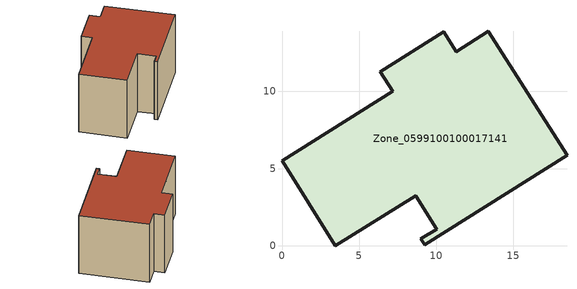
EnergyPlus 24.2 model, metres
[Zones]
Zone_0599100100017141
 floor ground (C_G): 11.29,12.59 13.37,13.9 18.47,5.86 9.23,0.08 9.01,0.45 10.02,1.08 8.65,3.25 3.46,0 0,5.51 7.16,10.02 6.37,11.29 10.49,13.85 z0
 wall outside (C_F): 8.65,3.25 10.02,1.08 9.01,0.45 9.23,0.08 18.47,5.86 13.37,13.9 11.29,12.59 10.49,13.85 6.37,11.29 7.16,10.02 0,5.51 3.46,0 8.65,3.25 z0:9.28
 roof outside (C_R): 7.16,10.02 0,5.51 3.46,0 8.65,3.25 10.02,1.08 9.01,0.45 9.23,0.08 18.47,5.86 13.37,13.9 11.29,12.59 10.49,13.85 6.37,11.29 z9.28
[BUILDING]
Pand.0599100100017141: North Axis=0; Terrain=City; Loads Convergence Tolerance Value=0.04; Temperature Convergence Tolerance Value=0.4; Solar Distribution=FullExterior; Maximum Number of Warmup Days=25; Minimum Number of Warmup Days=1
[Site:Location]
Rotterdam.The.Hague.AP_ZH_NLD Design_Conditions: Latitude=51.96; Longitude=4.45; Time Zone=1; Elevation=-4.5
[SITE:GROUNDTEMPERATURE:BUILDINGSURFACE]
18, 18, 18, 18, 18, 18, 18, 18, 18, 18, 18, 18
[MATERIAL] Thermal Absorptance=0.9; Solar Absorptance=0.7; Visible Absorptance=0.7
Name | Roughness | Thickness | Conductivity | Density | Specific Heat
G.D.2015-2018 | MediumSmooth | 0.15 | 0.0428571 | 540 | 1210
F.D.2015-2018 | Rough | 0.3 | 0.0666667 | 1920 | 840
R.D.2015-2018 | MediumRough | 0.2 | 0.0333333 | 1500 | 1000
[CONSTRUCTION]
C_G: G.D.2015-2018
C_F: F.D.2015-2018
C_R: R.D.2015-2018
[ZONE]
Zone_0599100100017141: Type=1; Multiplier=1; Ceiling Height=Autocalculate; Volume=Autocalculate; Floor Area=autocalculate; Part of Total Floor Area=Yes
[ZONEINFILTRATION:DESIGNFLOWRATE]
Infil_Zone_0599100100017141: Zone or ZoneList or Space or SpaceList=Zone_0599100100017141; Schedule=AlwaysOn; Design Flow Rate Calculation Method=Flow/Area; Flow Rate per Floor Area=0.0021; Constant Term Coefficient=1; Temperature Term Coefficient=0; Velocity Term Coefficient=0; Velocity Squared Term Coefficient=0
[HVACTEMPLATE:ZONE:IDEALLOADSAIRSYSTEM]
Zone_0599100100017141: Maximum Heating Supply Air Temperature=50; Minimum Cooling Supply Air Temperature=13; Maximum Heating Supply Air Humidity Ratio=0.0156; Minimum Cooling Supply Air Humidity Ratio=0.0077; Heating Limit=NoLimit; Cooling Limit=NoLimit; Dehumidification Control Type=ConstantSensibleHeatRatio; Cooling Sensible Heat Ratio=0.7; Dehumidification Setpoint=60; Humidification Control Type=None; Humidification Setpoint=30; Outdoor Air Method=None; Outdoor Air Flow Rate per Person=0.00944; Outdoor Air Flow Rate per Zone Floor Area=0; Outdoor Air Flow Rate per Zone=0; Demand Controlled Ventilation Type=None; Outdoor Air Economizer Type=NoEconomizer; Heat Recovery Type=None; Sensible Heat Recovery Effectiveness=0.7; Latent Heat Recovery Effectiveness=0.65
[ZONECONTROL:THERMOSTAT]
ThermostatControl_Zone_0599100100017141: Zone or ZoneList=Zone_0599100100017141; Control Type Schedule=DualSetpointControlType; Control 1=Thermostat_Zone_0599100100017141; Temperature Difference Between Cutout And Setpoint=0
[THERMOSTATSETPOINT:DUALSETPOINT]
Thermostat_Zone_0599100100017141: Heating Setpoint Temperature Schedule=HeatingSetpoint_Zone_0599100100017141; Cooling Setpoint Temperature Schedule=CoolingSetpoint_Zone_0599100100017141
[SCHEDULE:COMPACT]
HeatingSetpoint_Zone_0599100100017141: Through: 12/31, For: AllDays, Until: 24:00, 21
CoolingSetpoint_Zone_0599100100017141: Through: 12/31, For: AllDays, Until: 24:00, 24
DualSetpointControlType: Through: 12/31, For: AllDays, Until: 24:00, 4
AlwaysOn: Through: 12/31, For: AllDays, Until: 24:00, 1
